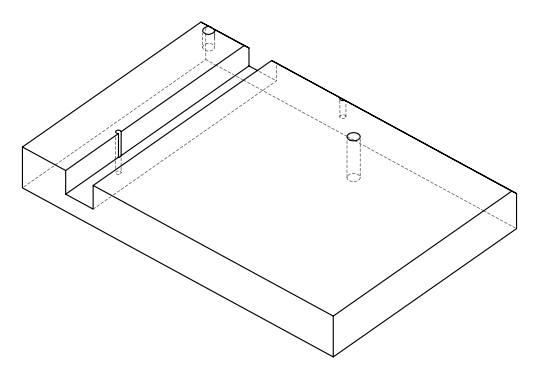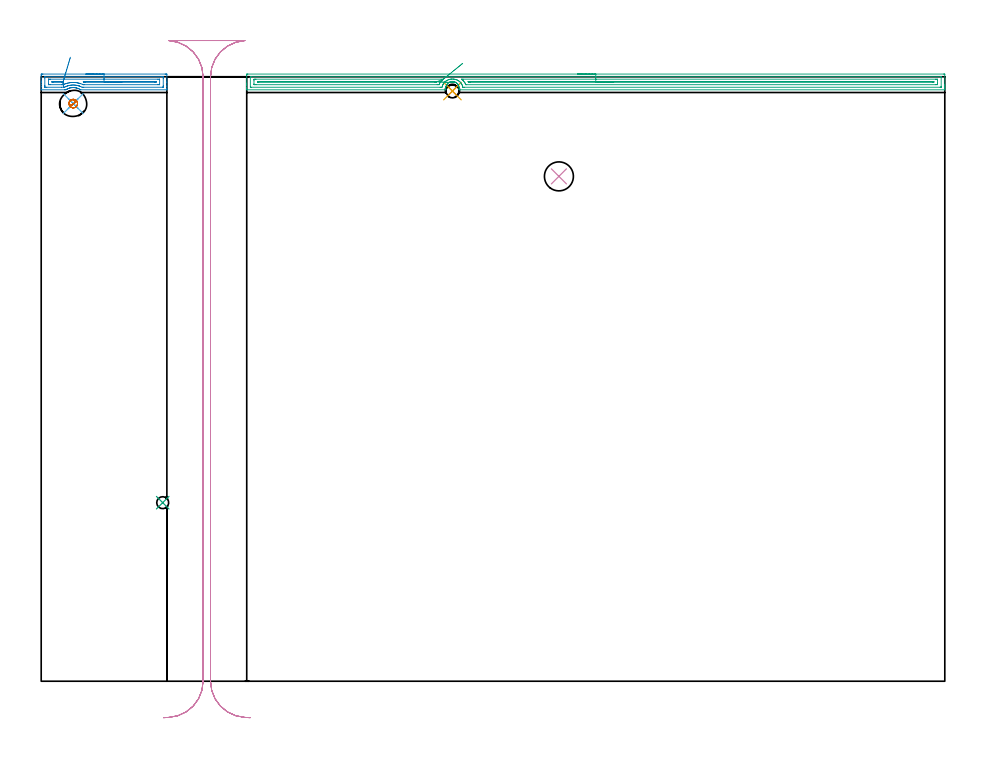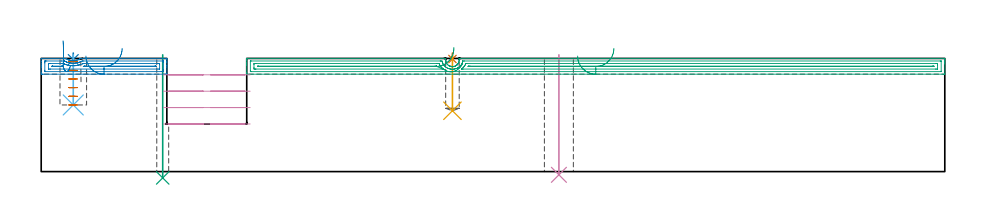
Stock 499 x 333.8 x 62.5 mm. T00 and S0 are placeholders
(PLAN: 10 operations, 7 tool changes, 23.2 min)
(1 SPOT_DRILL | STEP1POCKET | NXT0321_9005460120000 | 0.03 min | 0 mm3)
(2 SPOT_DRILL_1 | STEP1POCKET_1 | NXT0321_9005460120000 | 0.03 min | 2 mm3)
(3 DRILL_THROUGH_HOLE_FROM_SOLID_MATERIAL | STEP1HOLE | UGT0301_461 | 0.27 min | 2105 mm3)
(4 INDEXABLE_INSERT_DRILL_THROUGH_HOLE_FROM_SOLID | STEP1HOLE_1 | NXT0302_003 | 0.27 min | 12530 mm3)
(5 DRILL_BLIND_HOLE_INTO_CENTER | STEP1POCKET | NXT0301_046 | 0.13 min | 1223 mm3)
(6 DRILL_BLIND_HOLE_INTO_CENTER_1 | STEP1POCKET_1 | NXT0301_128 | 0.11 min | 2768 mm3)
(7 MILL_ROUGH_BLIND_HOLE_CONTOUR | STEP1POCKET_1 | NXT0201_013 | Spiral | 0.61 min | 1579 mm3)
(8 AREA_MILL | FG_CHAMFER_SURFACE | UGT0205_001 | 2.43 min | 2824 mm3)
(9 AREA_MILL_1 | FG_CHAMFER_SURFACE_1 | UGT0205_001 | 12.52 min | 14734 mm3)
(10 MILL_RECTANGULAR_SLOT | SLOT_RECTANGULAR | UGT0201_019 | Follow Part, ap 10, ae 75% | 6.76 min | 532471 mm3)
(TOOL NXT0321_9005460120000 | NC Spot Drill, 142deg, 12mm, Carbide, Uncoated | D12 PA142 FL30 Z2)
(TOOL UGT0301_461 | Carbide Drill 6.6 mm | D6.6 PA118 FL63 Z2)
(TOOL NXT0302_003 | Index. Insert Drill 16mm [880-D1600L20-05] | D16 PA176 FL80 Z2)
(TOOL NXT0301_046 | Carbide Drill 7.5mm [860.1-0750-038A1-MM 2214] | D7.5 PA140 FL53 Z2)
(TOOL NXT0301_128 | Carbide Drill 12mm [861.1-1200-036A1-GP GC34] | D12 PA150 FL37.4 Z2)
(TOOL NXT0201_013 | ENDMILL 10mm | D10 FL30 Z4)
(TOOL UGT0205_001 | Chamfer Mill 20 x 3 x 45 deg. | D20 FL50 Z2)
(TOOL UGT0201_019 | End mill 40 mm | D40 FL63 Z6)
(OP 1 SPOT_DRILL)
G17 G21 G94 G90
T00 M6
G54
G17 G0 G90 X227.1 Y325.9 S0 M3
G43 Z72.5 H0
G94 G81 G98 Z62.177 F250. R65.5
G80
M5
M2
(OP 2 SPOT_DRILL_1)
G17 G21 G94 G90
T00 M6
G54
G17 G0 G90 X17.7 Y319. S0 M3
G43 Z72.5 H0
G94 G81 G98 Z61.867 F250. R65.5
G80
M5
M2
(OP 3 DRILL_THROUGH_HOLE_FROM_SOLID_MATERIAL)
G17 G21 G94 G90
T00 M6
G54
G17 G0 G90 X67.1 Y98.6 S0 M3
G43 Z72.5 H0
G94 G81 G98 Z-3.483 F250. R64.5
G80
M5
M2
(OP 4 INDEXABLE_INSERT_DRILL_THROUGH_HOLE_FROM_SOLID)
G17 G21 G94 G90
T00 M6
G54
G17 G0 G90 X285.9 Y278.8 S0 M3
G43 Z72.5 H1
G94 G81 G98 Z-1.779 F250. R64.5
G80
M5
M2
(OP 5 DRILL_BLIND_HOLE_INTO_CENTER)
G17 G21 G94 G90
T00 M6
G54
G17 G0 G90 X227.1 Y325.9 S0 M3
G43 Z72.5 H1
G94 G81 G98 Z33.6 F250. R64.5
G80
M5
M2
(OP 6 DRILL_BLIND_HOLE_INTO_CENTER_1)
G17 G21 G94 G90
T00 M6
G54
G17 G0 G90 X17.7 Y319. S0 M3
G43 Z72.5 H1
G94 G81 G98 Z36.8 F250. R64.5
G80
M5
M2
(OP 7 MILL_ROUGH_BLIND_HOLE_CONTOUR)
G17 G21 G94 G90
T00 M6
G54
G17 G0 G90 X17.7 Y319. S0 M3
G43 Z72.5 H0
Z60.717
G94 G3 X17.903 Y321.147 R1.083 F250.
X15.392 Y319.44 R2.147
X17.26 Y316.692 R2.35
X15.392 Y319.44 R-2.35
X16.326 Y318.066 R1.175
X17.7 Y319. R1.175
G0 Z55.933
G3 X17.903 Y321.147 R1.083
X15.392 Y319.44 R2.147
X17.26 Y316.692 R2.35
X15.392 Y319.44 R-2.35
X16.326 Y318.066 R1.175
X17.7 Y319. R1.175
G0 Z51.15
G3 X17.903 Y321.147 R1.083
X15.392 Y319.44 R2.147
X17.26 Y316.692 R2.35
X15.392 Y319.44 R-2.35
X16.326 Y318.066 R1.175
X17.7 Y319. R1.175
G0 Z46.367
G3 X17.903 Y321.147 R1.083
X15.392 Y319.44 R2.147
X17.26 Y316.692 R2.35
X15.392 Y319.44 R-2.35
X16.326 Y318.066 R1.175
X17.7 Y319. R1.175
G0 Z41.583
G3 X17.903 Y321.147 R1.083
X15.392 Y319.44 R2.147
X17.26 Y316.692 R2.35
X15.392 Y319.44 R-2.35
X16.326 Y318.066 R1.175
X17.7 Y319. R1.175
G0 Z36.8
G3 X17.903 Y321.147 R1.083
X15.392 Y319.44 R2.147
X17.26 Y316.692 R2.35
X15.392 Y319.44 R-2.35
X16.326 Y318.066 R1.175
X17.7 Y319. R1.175
G0 Z72.5
M5
M2
(OP 8 AREA_MILL)
G17 G21 G94 G90
T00 M6
G54
G17 G0 G90 X24.7 Y335.3 S1061 M3
G43 Z72.5 H0
Z63.8
G94 G1 X24.738 Z62.928 F250.
X24.852 Z62.063
X25.041 Z61.212
X25.303 Z60.38
X25.637 Z59.574
X26.04 Z58.8
X26.508 Z58.064
X27.04 Z57.372
X27.629 Z56.729
X28.272 Z56.14
X28.964 Z55.608
X29.7 Z55.14
X30.474 Z54.737
X31.28 Z54.403
X32.112 Z54.141
X32.963 Z53.952
X33.828 Z53.838
X34.7 Z53.8
X68.461
X68.865 Y335.299 Z53.801
X69.264 Y335.295 Z53.803
X69.391 Y335.291 Z53.805
X69.4 Y334.9 Z54.196
Y331.389 Z57.705
Y330.691 Z58.407
Y330.511 Z58.587
Y328.756 Z60.341
Y328.395 Z60.704
Y327.36 Z61.738
Y327. Z62.098
X69.399 Y326.762 Z62.336
X69.39 Y326.605 Z62.492
X69.309 Y326.6 Z62.5
X21.832
X21.805 Y326.606 Z62.492
X21.755 Y326.628 Z62.471
X21.498 Y326.788 Z62.309
X21.324 Y326.887 Z62.209
X21.29 Y326.907 Z62.189
X20.927 Y327.094 Z62.003
X20.558 Y327.269 Z61.831
X20.396 Y327.333 Z61.766
X19.951 Y327.486 Z61.612
X19.614 Y327.582 Z61.513
X19.502 Y327.616 Z61.481
X19.272 Y327.667 Z61.431
X19.17 Y327.688 Z61.406
X19.056 Y327.714 Z61.382
X18.608 Y327.786 Z61.313
X18.34 Y327.812 Z61.287
X18.32 Y327.814 Z61.284
X18.161 Y327.829 Z61.268
X17.882 Y327.842 Z61.25
X17.836 Y327.841 Z61.248
X17.756 Y327.845 Z61.252
X17.546 Y327.847
X17.422 Y327.838 Z61.257
X17.398 Y327.836
X17.266 Y327.83 Z61.266
X16.82 Y327.789 Z61.31
X16.508 Y327.74 Z61.355
X16.372 Y327.72 Z61.378
X15.926 Y327.624 Z61.475
X15.621 Y327.536 Z61.562
X15.477 Y327.495 Z61.603
X15.44 Y327.482 Z61.616
X15.177 Y327.391 Z61.703
X15.033 Y327.344 Z61.756
X14.903 Y327.293 Z61.807
X14.843 Y327.268 Z61.83
X14.733 Y327.216 Z61.88
X14.487 Y327.102 Z61.996
X14.294 Y327.003 Z62.097
X14.138 Y326.922 Z62.178
X13.846 Y326.749 Z62.349
X13.757 Y326.697 Z62.402
X13.721 Y326.675 Z62.421
X13.596 Y326.601 Z62.486
X12.958 Y326.6 Z62.5
X0.091
X0.01 Y326.605 Z62.492
X0. Y326.764 Z62.334
Y328.395 Z60.703
Y329.633 Z59.464
Y330.691 Z58.407
Y331.389 Z57.705
Y334.551 Z54.545
X0.004 Y334.9 Z54.196
X0.009 Y335.291 Z53.805
X0.136 Y335.295 Z53.803
X0.535 Y335.299 Z53.801
X0.939 Y335.3 Z53.8
X34.7
Y333.886 Z55.214
X66.341
X67.09 Y333.884 Z55.216
X67.231 Y333.883 Z55.217
X67.389 Y333.879 Z55.221
X67.393 Y333.829 Z55.271
X67.398 Y333.718 Z55.382
X67.4 Y333.144 Z55.956
Y332.838 Z56.262
Y328.756 Z60.344
X67.399 Y328.45 Z60.65
X67.394 Y328.143 Z60.957
X67.39 Y328.056 Z61.044
X67.386 Y328.02 Z61.08
X67.37 Y328.019 Z61.081
X67.278 Y328.016 Z61.084
X67.09 Y328.015 Z61.085
X66.952 Y328.014 Z61.086
X23.469 Y328.015 Z61.085
X22.72 Y328.02 Z61.08
X22.575 Y328.021 Z61.079
X21.833 Y328.36 Z60.74
X21.507 Y328.506 Z60.594
X21.005 Y328.696 Z60.404
X20.945 Y328.717 Z60.383
X20.828 Y328.756 Z60.344
X20.058 Y328.969 Z60.131
X19.78 Y329.031 Z60.069
X19.17 Y329.14 Z59.96
X18.725 Y329.196 Z59.904
X18.283 Y329.235 Z59.865
X17.779 Y329.254 Z59.846
X17.396 Y329.251 Z59.849
X16.927 Y329.219 Z59.881
X16.508 Y329.179 Z59.921
X16.135 Y329.125 Z59.975
X15.621 Y329.03 Z60.07
X15.393 Y328.981 Z60.119
X14.733 Y328.807 Z60.293
X14.693 Y328.795 Z60.305
X14.57 Y328.756 Z60.344
X14.037 Y328.566 Z60.534
X13.957 Y328.535 Z60.565
X13.846 Y328.488 Z60.612
X13.426 Y328.294 Z60.806
X12.959 Y328.067 Z61.033
X12.88 Y328.031 Z61.069
X12.814 Y328.02 Z61.08
X11.184 Y328.014 Z61.086
X3.059
X2.31 Y328.016 Z61.084
X2.169 Y328.017 Z61.083
X2.011 Y328.021 Z61.079
X2.007 Y328.071 Z61.029
X2.002 Y328.182 Z60.918
X2. Y328.756 Z60.344
Y329.062 Z60.038
Y333.144 Z55.956
X2.001 Y333.45 Z55.65
X2.006 Y333.757 Z55.343
X2.01 Y333.844 Z55.256
X2.014 Y333.88 Z55.22
X2.03 Y333.881 Z55.219
X2.122 Y333.884 Z55.216
X2.31 Y333.885 Z55.215
X2.448 Y333.886 Z55.214
X34.7
Y332.472 Z56.628
X64.428 Y332.471 Z56.629
X65.11 Y332.469 Z56.631
X65.316 Y332.467 Z56.633
X65.375 Y332.465 Z56.635
X65.39 Y332.35 Z56.75
X65.396 Y332.267 Z56.833
X65.399 Y332.184 Z56.916
Y329.633 Z59.467
X65.398 Y329.552 Z59.548
X65.39 Y329.467 Z59.633
X65.384 Y329.435 Z59.665
X65.366 Y329.433 Z59.667
X65.316 Y329.431 Z59.669
X64.635 Y329.429 Z59.671
X64.428 Y329.428 Z59.672
X23.814 Y329.429 Z59.671
X23.607
X23.4 Y329.432 Z59.668
X23.263 Y329.435 Z59.665
X23.174 Y329.444 Z59.656
X22.7 Y329.653 Z59.447
X21.833 Y329.977 Z59.123
X21.325 Y330.135 Z58.965
X20.945 Y330.241 Z58.859
X20.584 Y330.334 Z58.766
X20.139 Y330.43 Z58.67
X20.058 Y330.446 Z58.654
X19.691 Y330.511 Z58.589
X19.17 Y330.58 Z58.52
X19.091 Y330.589 Z58.511
X18.283 Y330.652 Z58.448
X18.135 Y330.657 Z58.443
X17.396 Y330.665 Z58.435
X17.244 Y330.661 Z58.439
X16.508 Y330.609 Z58.491
X16.418 Y330.6 Z58.5
X15.694 Y330.511 Z58.589
X15.631 Y330.501 Z58.599
X15.621 Y330.499 Z58.601
X14.894 Y330.352 Z58.748
X14.733 Y330.316 Z58.784
X14.192 Y330.169 Z58.931
X13.846 Y330.071 Z59.029
X13.517 Y329.959 Z59.141
X12.959 Y329.759 Z59.341
X12.868 Y329.723 Z59.377
X12.657 Y329.633 Z59.467
X12.253 Y329.453 Z59.647
X12.22 Y329.44 Z59.66
X12.174 Y329.435 Z59.665
X12.071 Y329.433 Z59.667
X11.391 Y329.429 Z59.671
X11.184 Y329.428 Z59.672
X4.972 Y329.429 Z59.671
X4.289 Y329.431 Z59.669
X4.084 Y329.433 Z59.667
X4.025 Y329.435 Z59.665
X4.01 Y329.55 Z59.55
X4.004 Y329.633 Z59.467
X4.001 Y329.716 Z59.384
Y332.267 Z56.833
X4.002 Y332.348 Z56.752
X4.01 Y332.433 Z56.667
X4.016 Y332.465 Z56.635
X4.034 Y332.467 Z56.633
X4.084 Y332.469 Z56.631
X4.765 Y332.471 Z56.629
X4.972 Y332.472 Z56.628
X34.7
Y331.057 Z58.043
X62.989
X63.205 Y331.055 Z58.045
X63.314 Y331.053 Z58.047
X63.379 Y331.051 Z58.049
X63.39 Y331.024 Z58.076
X63.391 Y330.95 Z58.15
X63.39 Y330.876 Z58.224
X63.379 Y330.849 Z58.251
X63.314 Y330.847 Z58.253
X63.204 Y330.844 Z58.256
X62.988 Y330.843 Z58.257
X62.653
X24.495
X24.158 Y330.844 Z58.256
X23.876 Y330.848 Z58.252
X23.811 Y330.85 Z58.25
X23.717 Y330.88 Z58.22
X23.607 Y330.917 Z58.183
X23.454 Y330.974 Z58.126
X23.322 Y331.026 Z58.074
X23.269 Y331.049 Z58.051
X23.267 Y331.052 Z58.048
X23.27 Y331.053 Z58.047
X23.349 Y331.056 Z58.044
X23.45 Y331.057 Z58.043
X23.607
X34.7
X35.572 Z58.081
X36.436 Z58.195
X37.288 Z58.383
X38.12 Z58.646
X38.926 Z58.98
X39.7 Z59.382
X40.436 Z59.851
X41.128 Z60.382
X41.771 Z60.972
X42.36 Z61.615
X42.891 Z62.307
X43.36 Z63.043
X43.763 Z63.816
X44.097 Z64.622
X44.359 Z65.454
X44.548 Z66.306
X44.662 Z67.171
X44.7 Z68.043
G0 X16.111 Y344.589 Z58.362
G1 X15.931 Y343.984 Z57.759
X15.736 Y343.332 Z57.213
X15.529 Y342.637 Z56.729
X15.311 Y341.903 Z56.31
X15.082 Y341.138 Z55.959
X14.846 Y340.346 Z55.679
X14.604 Y339.534 Z55.472
X14.358 Y338.708 Z55.34
X14.109 Y337.873 Z55.283
X13.86 Y337.038 Z55.303
X13.612 Y336.207 Z55.398
X13.368 Y335.387 Z55.569
X13.129 Y334.584 Z55.814
X12.897 Y333.805 Z56.13
X12.673 Y333.055 Z56.516
X12.46 Y332.341 Z56.969
X12.259 Y331.667 Z57.486
X12.072 Y331.039 Z58.061
X12.071 Y331.035 Z58.065
X11.696 Y330.883 Z58.217
X11.637 Y330.861 Z58.239
X11.571 Y330.85 Z58.25
X11.401 Y330.846 Z58.254
X11.184 Y330.844 Z58.256
X6.411 Y330.843 Z58.257
X6.194 Y330.844 Z58.256
X6.086 Y330.847 Z58.253
X6.021 Y330.849 Z58.251
X6.01 Y330.876 Z58.224
X6.008 Y330.95 Z58.15
X6.01 Y331.024 Z58.076
X6.021 Y331.051 Z58.049
X6.086 Y331.053 Z58.047
X6.196 Y331.056 Z58.044
X6.53 Y331.057 Z58.043
X6.747
X11.519
X11.706 Y331.055 Z58.045
X12.071 Y331.05 Z58.05
X12.072 Y331.039 Z58.061
X12.124 Y330.45 Z58.703
X12.171 Y329.92 Z59.394
X12.213 Y329.452 Z60.129
X12.248 Y329.049 Z60.902
X12.278 Y328.715 Z61.708
X12.301 Y328.452 Z62.539
X12.318 Y328.262 Z63.39
X12.328 Y328.147 Z64.255
X12.331 Y328.108 Z65.127
X12.328 Y328.144 Z65.998
X12.318 Y328.255 Z66.863
X12.302 Y328.442 Z67.715
X12.279 Y328.702 Z68.548
X12.25 Y329.033 Z69.355
X12.214 Y329.432 Z70.129
X12.173 Y329.898 Z70.866
X12.126 Y330.425 Z71.559
X12.075 Y331.011 Z72.203
G0 Z72.5
M5
M2
(OP 9 AREA_MILL_1)
G17 G21 G94 G90
T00 M6
G54
G17 G0 G90 X296.25 Y335.3 S1061 M3
G43 Z72.5 H0
Z63.8
G94 G1 X296.288 Z62.928 F250.
X296.402 Z62.064
X296.591 Z61.212
X296.853 Z60.38
X297.187 Z59.574
X297.59 Z58.8
X298.059 Z58.064
X298.59 Z57.372
X299.179 Z56.729
X299.822 Z56.14
X300.514 Z55.608
X301.25 Z55.14
X302.024 Z54.737
X302.83 Z54.403
X303.662 Z54.141
X304.514 Z53.952
X305.378 Z53.838
X306.25 Z53.8
X498.378 Y335.299 Z53.801
X498.782 Y335.297 Z53.802
X498.99 Y335.292 Z53.805
X499. Y334.9 Z54.197
Y329.633 Z59.461
Y329.099 Z59.998
Y328.756 Z60.34
Y328.221 Z60.875
Y327.878 Z61.217
Y327.19 Z61.909
Y326.913 Z62.186
X498.998 Y326.755 Z62.338
X498.99 Y326.602 Z62.488
X498.825 Y326.6 Z62.5
X231.186
X230.775 Y326.607 Z62.493
X230.809 Y326.863 Z62.237
X230.817 Y326.93 Z62.169
X230.825 Y327. Z62.1
X230.829 Y327.04 Z62.06
X230.839 Y327.269 Z61.831
X230.826 Y327.707 Z61.393
X230.764 Y328.142 Z60.958
X230.645 Y328.583 Z60.516
X230.576 Y328.756 Z60.343
X230.473 Y329.013 Z60.085
X230.427 Y329.106 Z59.993
X230.329 Y329.298 Z59.8
X230.292 Y329.353 Z59.745
X230.125 Y329.599 Z59.5
X230.016 Y329.737 Z59.362
X229.898 Y329.886 Z59.213
X229.846 Y329.939 Z59.159
X229.676 Y330.113 Z58.985
X229.541 Y330.232 Z58.865
X229.436 Y330.324 Z58.772
X229.399 Y330.35 Z58.746
X229.18 Y330.505 Z58.595
X229.107 Y330.555 Z58.543
X228.952 Y330.643 Z58.451
X228.758 Y330.757 Z58.339
X228.543 Y330.854 Z58.242
X228.505 Y330.868 Z58.228
X228.325 Y330.937 Z58.159
X228.283 Y330.949 Z58.147
X228.102 Y331.001 Z58.092
X227.65 Y331.1 Z57.998
X227.612 Y331.103 Z57.994
X227.591 Y331.105 Z57.993
X227.433 Y331.115 Z57.975
X227.374 Y331.12 Z57.97
X227.254 Y331.129 Z57.957
X227.204 Y331.134 Z57.953
X227.166 Y331.133 Z57.954
X227.075 Y331.128 Z57.952
X226.972 Y331.127 Z57.959
X226.97 Z57.96
X226.897 Y331.124 Z57.962
X226.785 Z57.969
X226.757 Y331.123 Z57.97
X226.718 Y331.119 Z57.974
X226.629 Y331.111 Z57.986
X226.53 Y331.102 Z57.998
X226.488 Y331.094 Z58.006
X226.305 Y331.06 Z58.038
X226.271 Y331.051 Z58.046
X226.083 Y331.004 Z58.094
X226.012 Y330.981 Z58.117
X225.864 Y330.931 Z58.165
X225.824 Y330.914 Z58.181
X225.717 Y330.871 Z58.227
X225.526 Y330.791 Z58.305
X225.443 Y330.757 Z58.339
X225.201 Y330.623 Z58.472
X225.024 Y330.511 Z58.585
X224.97 Y330.478 Z58.62
X224.621 Y330.199 Z58.901
X224.304 Y329.886 Z59.213
X224.077 Y329.613 Z59.484
X224.037 Y329.551 Z59.548
X223.89 Y329.32 Z59.78
X223.727 Y329.014 Z60.086
X223.555 Y328.583 Z60.516
X223.483 Y328.317 Z60.781
X223.436 Y328.14 Z60.957
X223.374 Y327.706 Z61.392
X223.368 Y327.439 Z61.659
X223.365 Y327.268 Z61.83
X223.383 Y327. Z62.097
X223.39 Y326.902 Z62.194
X223.4 Y326.83 Z62.267
X223.425 Y326.604 Z62.49
X223.143 Y326.6 Z62.5
X113.675
X113.51 Y326.602 Z62.488
X113.502 Y326.755 Z62.338
X113.5 Y326.913 Z62.186
Y327.19 Z61.909
Y327.878 Z61.217
Y329.099 Z59.998
Y329.633 Z59.461
Y330.244 Z58.851
Y334.633 Z54.464
X113.503 Y334.9 Z54.197
X113.51 Y335.292 Z53.805
X113.718 Y335.297 Z53.802
X114.122 Y335.3 Z53.8
X306.25
Y333.886 Z55.214
X496.591 Y333.885 Z55.215
X496.732 Y333.884 Z55.216
X496.949 Y333.879 Z55.221
X496.991 Y333.875 Z55.225
X496.995 Y333.844 Z55.256
X496.997 Y333.812 Z55.288
X497. Y333.621 Z55.479
Y328.354 Z60.746
X496.998 Y328.22 Z60.88
X496.995 Y328.113 Z60.987
X496.99 Y328.043 Z61.057
X496.984 Y328.021 Z61.079
X496.452 Y328.014 Z61.086
X233.727 Y328.015 Z61.085
X232.973 Y328.019 Z61.081
X232.827 Y328.021 Z61.079
X232.799 Y328.038 Z61.062
X232.788 Y328.059 Z61.041
X232.7 Y328.476 Z60.624
X232.625 Y328.756 Z60.344
X232.567 Y328.948 Z60.152
X232.442 Y329.277 Z59.823
X232.274 Y329.633 Z59.467
X232.08 Y329.974 Z59.126
X231.855 Y330.296 Z58.804
X231.684 Y330.511 Z58.589
X231.45 Y330.774 Z58.326
X231.186 Y331.032 Z58.068
X230.993 Y331.202 Z57.898
X230.747 Y331.389 Z57.711
X230.48 Y331.575 Z57.525
X230.292 Y331.69 Z57.41
X230.063 Y331.822 Z57.278
X229.873 Y331.924 Z57.176
X229.63 Y332.039 Z57.061
X229.399 Y332.128 Z56.972
X228.995 Y332.267 Z56.833
X228.505 Y332.389 Z56.711
X228.345 Y332.424 Z56.676
X227.938 Y332.493 Z56.607
X227.612 Y332.522 Z56.578
X227.328 Y332.545 Z56.555
X226.718 Y332.534 Z56.566
X226.462 Y332.518 Z56.582
X226.159 Y332.484 Z56.616
X225.824 Y332.426 Z56.674
X225.689 Y332.399 Z56.701
X225.187 Y332.267 Z56.833
X224.993 Y332.205 Z56.895
X224.976 Y332.2 Z56.9
X224.956 Y332.192 Z56.908
X224.931 Y332.182 Z56.918
X224.367 Y331.943 Z57.157
X224.037 Y331.768 Z57.332
X223.797 Y331.625 Z57.475
X223.452 Y331.389 Z57.711
X223.28 Y331.255 Z57.845
X223.143 Y331.142 Z57.958
X222.815 Y330.834 Z58.266
X222.514 Y330.511 Z58.589
X222.395 Y330.368 Z58.732
X222.25 Y330.178 Z58.922
X222.04 Y329.839 Z59.261
X221.93 Y329.633 Z59.467
X221.751 Y329.245 Z59.855
X221.575 Y328.756 Z60.344
X221.524 Y328.591 Z60.509
X221.356 Y328.021 Z61.079
X221.212 Y328.019 Z61.081
X220.463 Y328.015 Z61.085
X220.324 Y328.014 Z61.086
X115.909 Y328.015 Z61.085
X115.768 Y328.016 Z61.084
X115.551 Y328.021 Z61.079
X115.509 Y328.025 Z61.075
X115.505 Y328.056 Z61.044
X115.503 Y328.088 Z61.012
X115.5 Y328.279 Z60.821
Y333.546 Z55.554
X115.501 Y333.68 Z55.42
X115.505 Y333.787 Z55.313
X115.51 Y333.858 Z55.242
X115.516 Y333.879 Z55.221
X116.048 Y333.886 Z55.214
X306.25
Y332.472 Z56.628
X493.91 Y332.471 Z56.629
X494.599 Y332.468 Z56.632
X494.804 Y332.465 Z56.635
X494.99 Y332.453 Z56.647
X494.995 Y332.267 Z56.833
X494.999 Y332.075 Z57.025
X495. Y330.319 Z58.781
X494.995 Y329.633 Z59.467
X494.993 Y329.447 Z59.653
X494.804 Y329.435 Z59.665
X494.117 Y329.43 Z59.67
X493.91 Y329.429 Z59.671
X234.969
X234.76
X234.552 Y329.432 Z59.668
X234.494 Y329.435 Z59.665
X234.47 Y329.439 Z59.661
X234.461 Y329.455 Z59.645
X234.427 Y329.524 Z59.576
X234.377 Y329.633 Z59.467
X234.268 Y329.869 Z59.231
X234.028 Y330.353 Z58.747
X233.933 Y330.511 Z58.589
X233.867 Y330.617 Z58.483
X233.535 Y331.068 Z58.032
X233.266 Y331.389 Z57.711
X232.973 Y331.698 Z57.402
X232.676 Y331.978 Z57.122
X232.324 Y332.267 Z56.833
X232.08 Y332.461 Z56.639
X232.079 Y332.468 Z56.632
X232.765 Y332.471 Z56.629
X232.973 Y332.472 Z56.628
X306.25
Y331.057 Z58.043
X492.461
X492.679 Y331.056 Z58.044
X492.788 Y331.054 Z58.046
X492.99 Y331.049 Z58.051
X492.991 Y330.95 Z58.15
X492.99 Y330.851 Z58.249
X492.788 Y330.846 Z58.254
X492.678 Y330.844 Z58.256
X492.342 Y330.843 Z58.257
X492.123
X236.885
X236.548 Y330.844 Z58.256
X236.207 Y330.846 Z58.254
X235.992 Y330.85 Z58.25
X235.908 Y330.858 Z58.242
X235.849 Y330.951 Z58.149
X235.806 Y331.024 Z58.076
X235.796 Y331.046 Z58.054
Y331.05 Z58.05
X235.811 Y331.052 Z58.048
X235.882 Y331.056 Z58.044
X235.992 Y331.057 Z58.043
X306.25
X307.122 Z58.081
X307.987 Z58.195
X308.838 Z58.383
X309.67 Z58.646
X310.476 Z58.98
X311.25 Z59.382
X311.986 Z59.851
X312.678 Z60.382
X313.321 Z60.972
X313.91 Z61.615
X314.442 Z62.307
X314.91 Z63.043
X315.313 Z63.816
X315.647 Z64.622
X315.909 Z65.454
X316.098 Z66.306
X316.212 Z67.171
X316.25 Z68.043
G0 Z72.5
X232.746 Y341.192
Z59.751
G1 X232.36 Y340.875 Z59.036
X231.927 Y340.52 Z58.366
X231.452 Y340.129 Z57.748
X230.936 Y339.706 Z57.186
X230.384 Y339.253 Z56.685
X229.801 Y338.774 Z56.247
X229.19 Y338.273 Z55.877
X228.557 Y337.754 Z55.577
X227.906 Y337.219 Z55.349
X227.242 Y336.674 Z55.196
X226.57 Y336.123 Z55.119
X225.896 Y335.57 Z55.117
X225.224 Y335.018 Z55.191
X224.56 Y334.473 Z55.341
X223.908 Y333.938 Z55.565
X223.274 Y333.418 Z55.862
X222.662 Y332.916 Z56.23
X222.078 Y332.436 Z56.664
X221.872 Y332.267 Z56.833
X221.593 Y332.034 Z57.066
X221.356 Y331.818 Z57.282
X221.138 Y331.604 Z57.496
X220.937 Y331.389 Z57.711
X220.717 Y331.139 Z57.961
X220.463 Y330.813 Z58.287
X220.343 Y330.629 Z58.471
X220.273 Y330.511 Z58.589
X220.025 Y330.064 Z59.036
X219.828 Y329.633 Z59.467
X219.748 Y329.457 Z59.643
X219.738 Y329.44 Z59.66
X219.723 Y329.435 Z59.665
X219.673 Y329.432 Z59.668
X219.569 Y329.43 Z59.67
X218.884 Y329.429 Z59.671
X218.675 Y329.428 Z59.672
X118.59 Y329.429 Z59.671
X117.901 Y329.432 Z59.668
X117.696 Y329.435 Z59.665
X117.51 Y329.447 Z59.653
X117.505 Y329.633 Z59.467
X117.501 Y329.825 Z59.275
X117.5 Y331.581 Z57.519
X117.505 Y332.267 Z56.833
X117.507 Y332.453 Z56.647
X117.696 Y332.465 Z56.635
X118.383 Y332.47 Z56.63
X118.59 Y332.471 Z56.629
X221.356
X222.046 Y332.467 Z56.633
X222.06 Y332.465 Z56.635
X222.078 Y332.436 Z56.664
X218.402 Y331.046 Z58.054
X218.357 Y330.96 Z58.14
X218.308 Y330.872 Z58.228
X218.295 Y330.856 Z58.244
X218.276 Y330.85 Z58.25
X218.219 Y330.847 Z58.253
X218.1 Y330.844 Z58.256
X217.782 Y330.843 Z58.257
X217.444
X120.039
X119.821 Y330.844 Z58.256
X119.712 Y330.846 Z58.254
X119.51 Y330.851 Z58.249
X119.509 Y330.95 Z58.15
X119.51 Y331.049 Z58.051
X119.712 Y331.054 Z58.046
X119.822 Y331.056 Z58.044
X120.159 Y331.057 Z58.043
X120.377
X217.782
X218.122 Y331.055 Z58.045
X218.317 Y331.05 Z58.05
X218.402 Y331.046 Z58.054
X219.269 Y331.002 Z58.136
X220.126 Y330.959 Z58.293
X220.966 Y330.917 Z58.524
X221.783 Y330.876 Z58.828
X222.57 Y330.836 Z59.202
X223.322 Y330.798 Z59.644
X224.032 Y330.762 Z60.149
X224.696 Y330.729 Z60.714
X225.307 Y330.698 Z61.335
X225.863 Y330.67 Z62.007
X226.358 Y330.645 Z62.725
X226.789 Y330.623 Z63.483
X227.152 Y330.605 Z64.276
X227.444 Y330.59 Z65.098
X227.664 Y330.579 Z65.942
X227.809 Y330.572 Z66.802
X227.88 Y330.568 Z67.672
X227.874 Z68.544
G0 Z72.5
M5
M2
(OP 10 MILL_RECTANGULAR_SLOT)
G17 G21 G94 G90
T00 M6
G54
G17 G0 G90 X115.4 Y-20.134 S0 M3
G43 Z72.515 H0
Z53.45
G94 G1 X112.405 Y-19.97 F250.
G2 X93.5 Y0. R20. F500.
G1 Y333.8
G2 X112.405 Y353.77 R20.
G1 Y353.8
X70.495
Y353.77
G2 X89.4 Y333.8 R20.
G1 Y100.966
G2 X89.26 Y98.6 R20.
X89.4 Y96.234 R20.
G1 Y0.
G2 X70.495 Y-19.97 R20.
G1 X67.5 Y-20.134 F250.
G0 X115.4 Z44.4
G1 X112.405 Y-19.97
G2 X93.5 Y0. R20. F500.
G1 Y333.8
G2 X112.405 Y353.77 R20.
G1 Y353.8
X70.495
Y353.77
G2 X89.4 Y333.8 R20.
G1 Y100.966
G2 X89.26 Y98.6 R20.
X89.4 Y96.234 R20.
G1 Y0.
G2 X70.495 Y-19.97 R20.
G1 X67.5 Y-20.134 F250.
G0 X115.4 Z35.35
G1 X112.405 Y-19.97
G2 X93.5 Y0. R20. F500.
G1 Y333.8
G2 X112.405 Y353.77 R20.
G1 Y353.8
X70.495
Y353.77
G2 X89.4 Y333.8 R20.
G1 Y100.966
G2 X89.26 Y98.6 R20.
X89.4 Y96.234 R20.
G1 Y0.
G2 X70.495 Y-19.97 R20.
G1 X67.5 Y-20.134 F250.
G0 X115.4 Z26.3
G1 X112.405 Y-19.97
G2 X93.5 Y0. R20. F500.
G1 Y333.8
G2 X112.405 Y353.77 R20.
G1 Y353.8
X70.495
Y353.77
G2 X89.4 Y333.8 R20.
G1 Y100.966
G2 X89.26 Y98.6 R20.
X89.4 Y96.234 R20.
G1 Y0.
G2 X70.495 Y-19.97 R20.
G1 X67.5 Y-20.134 F250.
G0 Z72.515
M5
M2
